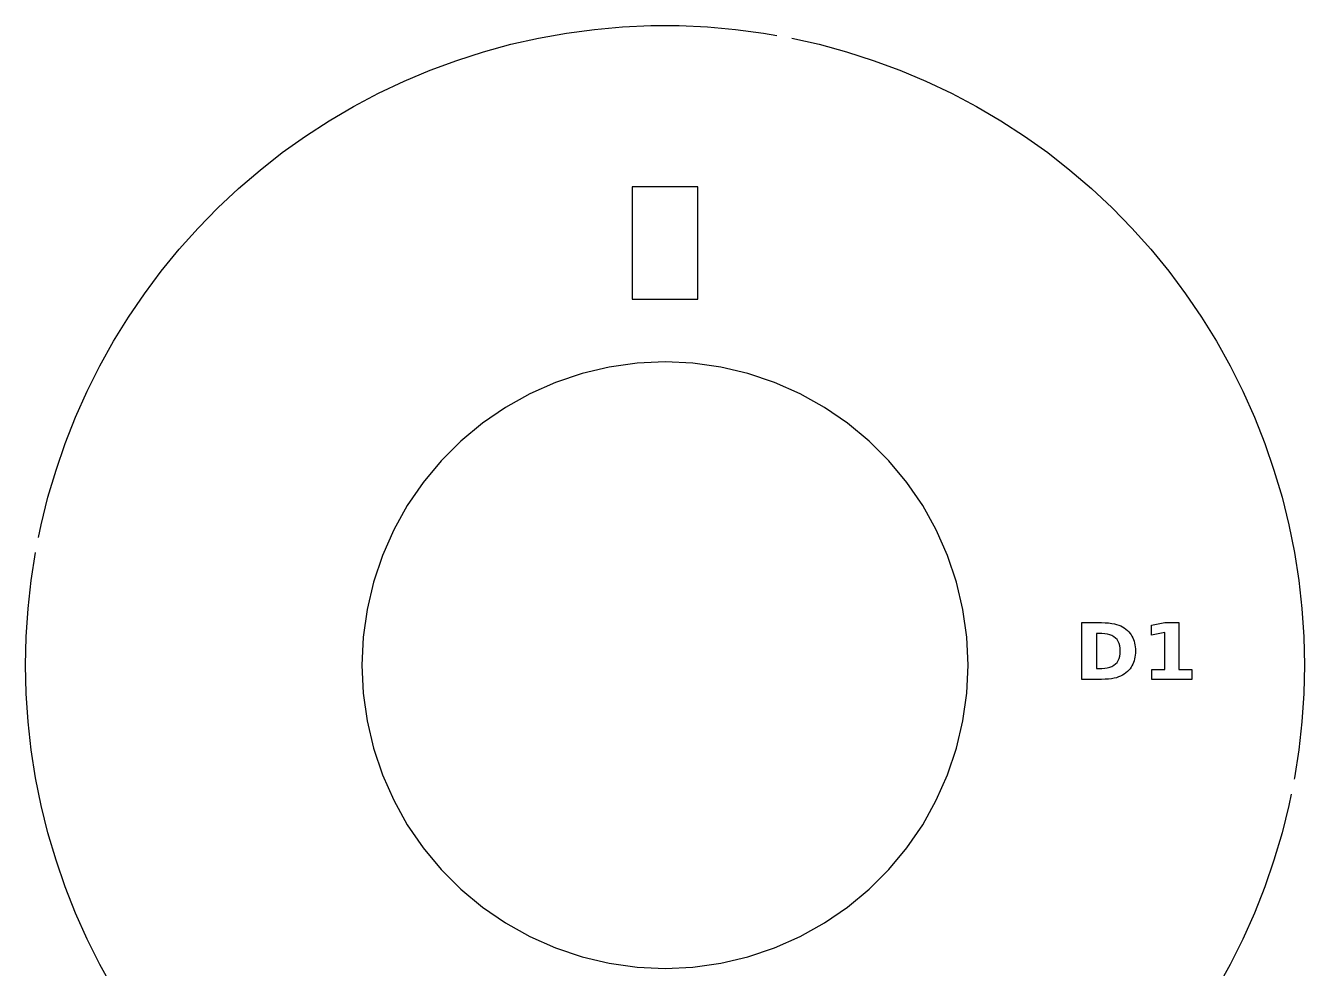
# Model space of a CAD drawing. Header units: millimetres. Extents: x 9 to 297, y 6 to 290.
# Drawn here: x 22.7 to 77.3, y 159.1 to 199.3 of the extents above; entities that cross this region are included whole.
import ezdxf

# ---------------------------------------------------------------- set-up
doc = ezdxf.new("R2010")
doc.units = ezdxf.units.MM
doc.layers.add('CUT', color=1, linetype='CONTINUOUS')
doc.layers.add('ENGRAVE', color=5, linetype='CONTINUOUS')

msp = doc.modelspace()

# ---------------------------------------------------------------- linework, layer by layer
at = {"layer": 'CUT', "color": 1}
for points in [[(23.285, 177.4379), (23.3952, 177.984), (23.6859, 179.1549), (24.0282, 180.3119), (24.4213, 181.4526), (24.8644, 182.5748), (25.3568, 183.6762), (25.8974, 184.7549), (26.4851, 185.8085), (27.119, 186.8351), (27.7976, 187.8327), (28.5196, 188.7993), (29.2837, 189.733), (30.0884, 190.632), (30.9321, 191.4945), (31.813, 192.3189), (32.7296, 193.1035), (33.68, 193.8468), (34.6623, 194.5473), (35.6747, 195.2036), (36.7151, 195.8146), (37.7815, 196.3789), (38.8718, 196.8955), (39.9839, 197.3634), (41.1156, 197.7816), (42.2647, 198.1494), (43.4289, 198.4659), (44.606, 198.7307), (45.7937, 198.9431), (46.9896, 199.1028), (48.1914, 199.2094), (49.3967, 199.2628), (50.6033, 199.2628), (51.8086, 199.2094), (53.0104, 199.1028), (54.2063, 198.9431), (54.7688, 198.8425)], [(55.4085, 198.7274), (56.5711, 198.4659), (57.7353, 198.1494), (58.8844, 197.7816), (60.0161, 197.3634), (61.1282, 196.8955), (62.2185, 196.3789), (63.2849, 195.8146), (64.3253, 195.2036), (65.3377, 194.5473), (66.32, 193.8468), (67.2704, 193.1035), (68.187, 192.3189), (69.0679, 191.4945), (69.9116, 190.632), (70.7163, 189.733), (71.4804, 188.7993), (72.2024, 187.8327), (72.881, 186.8351), (73.5149, 185.8085), (74.1026, 184.7549), (74.6432, 183.6762), (75.1356, 182.5748), (75.5787, 181.4526), (75.9718, 180.3119), (76.3141, 179.1549), (76.6048, 177.984), (76.8435, 176.8013), (77.0296, 175.6092), (77.1628, 174.4101), (77.2428, 173.2062), (77.2695, 172), (77.2428, 170.7938), (77.1628, 169.5899), (77.0296, 168.3908), (76.8435, 167.1987), (76.8312, 167.138)], [(26.4851, 158.1915), (25.8974, 159.2451), (25.3568, 160.3238), (24.8644, 161.4252), (24.4213, 162.5474), (24.0282, 163.6881), (23.6859, 164.8451), (23.3952, 166.016), (23.1565, 167.1987), (22.9704, 168.3908), (22.8372, 169.5899), (22.7572, 170.7938), (22.7305, 172), (22.7572, 173.2062), (22.8372, 174.4101), (22.9704, 175.6092), (23.1565, 176.8007)], [(76.7026, 166.5008), (76.6048, 166.016), (76.3141, 164.8451), (75.9718, 163.6881), (75.5787, 162.5474), (75.1356, 161.4252), (74.6432, 160.3238), (74.1026, 159.2451), (73.5149, 158.1915)]]:
    msp.add_lwpolyline(points, dxfattribs=at)
for points in [[(48.605, 189.2143), (48.605, 187.9286), (48.605, 187.605), (51.395, 187.605), (51.395, 187.9643), (51.395, 189.3571), (51.395, 192.0714), (51.395, 192.395), (48.605, 192.395), (48.605, 192.0357), (48.605, 189.2143)], [(62.7048, 174.3749), (62.4315, 175.5371), (62.0521, 176.669), (61.5699, 177.7611), (60.989, 178.8041), (60.3143, 179.789), (59.5516, 180.7075), (58.7075, 181.5516), (57.789, 182.3143), (56.8041, 182.989), (55.7611, 183.5699), (54.669, 184.0521), (53.5371, 184.4315), (52.3749, 184.7048), (51.1926, 184.8698), (50, 184.9249), (48.8074, 184.8698), (47.6251, 184.7048), (46.4629, 184.4315), (45.331, 184.0521), (44.2389, 183.5699), (43.1959, 182.989), (42.211, 182.3143), (41.2925, 181.5516), (40.4484, 180.7075), (39.6857, 179.789), (39.011, 178.8041), (38.4301, 177.7611), (37.9479, 176.669), (37.5685, 175.5371), (37.2952, 174.3749), (37.1302, 173.1926), (37.0751, 172), (37.1302, 170.8074), (37.2952, 169.6251), (37.5685, 168.4629), (37.9479, 167.331), (38.4301, 166.2389), (39.011, 165.1959), (39.6857, 164.211), (40.4484, 163.2925), (41.2925, 162.4484), (42.211, 161.6857), (43.1959, 161.011), (44.2389, 160.4301), (45.331, 159.9479), (46.4629, 159.5685), (47.6251, 159.2952), (48.8074, 159.1302), (50, 159.0751), (51.1926, 159.1302), (52.3749, 159.2952), (53.5371, 159.5685), (54.669, 159.9479), (55.7611, 160.4301), (56.8041, 161.011), (57.789, 161.6857), (58.7075, 162.4484), (59.5516, 163.2925), (60.3143, 164.211), (60.989, 165.1959), (61.5699, 166.2389), (62.0521, 167.331), (62.4315, 168.4629), (62.7048, 169.6251), (62.8698, 170.8074), (62.9249, 172), (62.8698, 173.1926), (62.7048, 174.3749)]]:
    msp.add_lwpolyline(points, close=True, dxfattribs=at)
at = {"layer": 'ENGRAVE', "color": 5}
for points in [[(68.6144, 173.815), (68.7753, 173.8085), (68.9206, 173.7975), (69.0501, 173.7821), (69.164, 173.7624), (69.2622, 173.7383), (69.3503, 173.7089), (69.4342, 173.6735), (69.5138, 173.6319), (69.5891, 173.5842), (69.6601, 173.5304), (69.7268, 173.4705), (69.7814, 173.4143), (69.831, 173.3553), (69.8758, 173.2935), (69.9156, 173.2289), (69.9506, 173.1615), (69.9807, 173.0913), (70.0061, 173.0181), (70.0269, 172.9418), (70.043, 172.8622), (70.0545, 172.7795), (70.0614, 172.6937), (70.0638, 172.6047), (70.0614, 172.5146), (70.0545, 172.4279), (70.043, 172.3444), (70.0269, 172.2643), (70.0061, 172.1875), (69.9807, 172.1139), (69.9506, 172.0435), (69.9156, 171.9759), (69.8758, 171.9111), (69.831, 171.8492), (69.7814, 171.7901), (69.7268, 171.7339), (69.6596, 171.674), (69.5879, 171.6202), (69.512, 171.5726), (69.4317, 171.531), (69.3471, 171.4955), (69.2581, 171.4661), (69.1593, 171.442), (69.0454, 171.4223), (68.9163, 171.4069), (68.772, 171.396), (68.6125, 171.3894), (68.4378, 171.3872), (67.777, 171.3872), (67.777, 173.8172), (68.4378, 173.8172), (68.6144, 173.815)], [(71.3152, 171.8202), (71.3152, 173.3908), (70.7472, 173.2736), (70.7472, 173.7), (71.312, 173.8172), (71.9077, 173.8172), (71.9077, 171.8202), (72.4611, 171.8202), (72.4611, 171.3872), (70.7619, 171.3872), (70.7619, 171.8202), (71.3152, 171.8202)], [(68.6282, 171.8608), (68.7512, 171.8661), (68.8641, 171.882), (68.9669, 171.9085), (69.0597, 171.9455), (69.1424, 171.9931), (69.215, 172.0513), (69.2769, 172.1195), (69.3275, 172.1974), (69.3669, 172.2848), (69.3951, 172.3819), (69.412, 172.4885), (69.4176, 172.6047), (69.412, 172.7203), (69.3952, 172.8264), (69.3671, 172.9229), (69.3279, 173.0098), (69.2774, 173.0871), (69.2158, 173.1548), (69.1434, 173.2125), (69.0608, 173.2597), (68.968, 173.2964), (68.8649, 173.3226), (68.7517, 173.3383), (68.6282, 173.3436), (68.4036, 173.3436), (68.4036, 171.8608), (68.6282, 171.8608)]]:
    msp.add_lwpolyline(points, close=True, dxfattribs=at)

doc.saveas('drawing.dxf')
